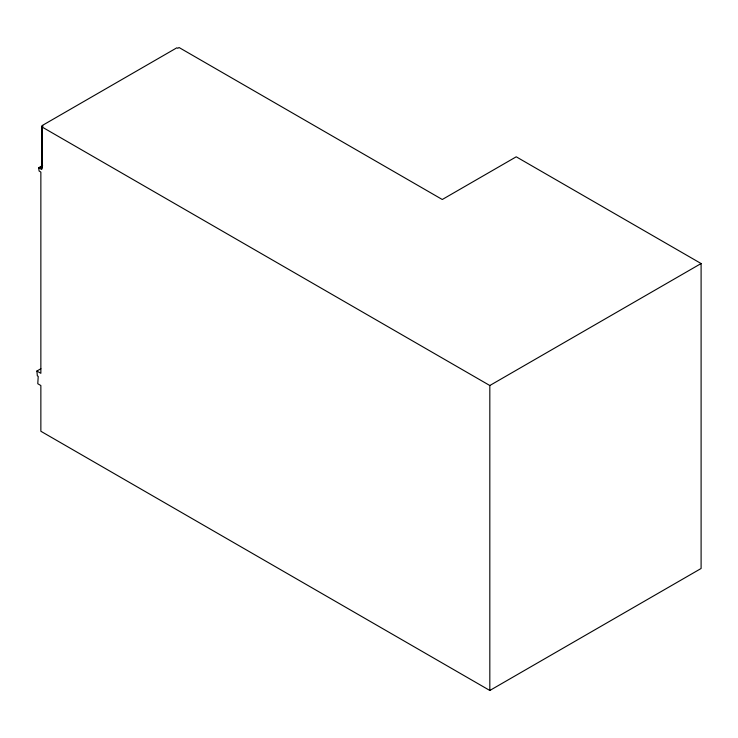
<?xml version="1.0" encoding="UTF-8"?>
<svg xmlns="http://www.w3.org/2000/svg" width="738" height="738" viewBox="0 0 738 738"><rect width="100%" height="100%" fill="white"/><g stroke="black" fill="none" stroke-linecap="round" stroke-linejoin="round"><path stroke-width="1.11" d="M42.186 168.236L42.186 125.543L176.871 47.785L177.747 48.293L179.076 47.527L442.283 199.5L516.231 156.807L701.1 263.54L701.1 568.491L489.82 690.473L40.858 431.26L40.858 385.522L37.776 383.742L38.219 376.371L37.343 375.863L36.9 371.039L40.876 368.732M36.9 371.039L40.858 373.317L40.858 172.055L39.105 171.041L38.662 167.729L41.743 169.509L41.743 126.816L43.062 126.06L42.186 125.543M38.662 167.729L42.638 165.432M38.662 168.495L40.655 167.341M41.743 126.816L489.82 385.513L701.1 263.54M489.82 385.513L489.82 690.473"/></g></svg>
